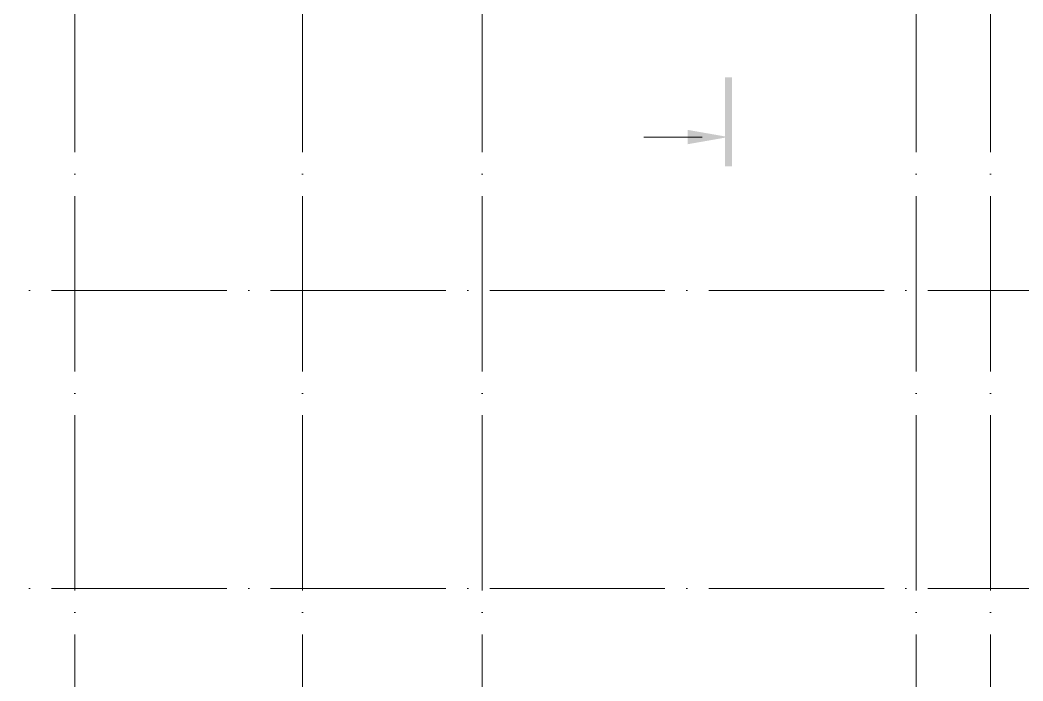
# Model space of a CAD drawing. Header units: millimetres. Extents: x -592259 to 288321, y -552984 to 293768.
# Drawn here: x 110378 to 121823, y -240386 to -232848 of the extents above; entities that cross this region are included whole.
import ezdxf

# ---------------------------------------------------------------- set-up
doc = ezdxf.new("R2010")
doc.units = ezdxf.units.MM
doc.linetypes.add('ADSK_Линия сетки', pattern=[2500, 2000, -250, 0, -250])
doc.linetypes.add('ADSK_Скрыто', pattern=[600, 300, -300])
doc.layers.add('G-____-____-SYMB', color=250, linetype='ADSK_Скрыто', lineweight=9)
doc.layers.add('S-GRID-____-OTLN', color=250, linetype='Continuous', lineweight=9)

# ---------------------------------------------------------------- blocks, each defined once
blk = doc.blocks.new('Разрез - Номер вида сзади_3_5 мм-32550532-АР1_Маркировочный план 3 этажа секция 2_3')
at = {"layer": 'G-____-____-SYMB', "linetype": 'Continuous'}
for points in [[(9.8, 0.4), (9.8, -0.39), (-0.33, -0.39), (-0.33, 0.4)], [(2.18, -4.67), (3, 0), (3.82, -4.67)]]:
    blk.add_hatch(color=256, dxfattribs=at).paths.add_polyline_path(points)
at = {"layer": 'G-____-____-SYMB', "linetype": 'Continuous', "lineweight": 20}
blk.add_line((3, -3), (3, -9.66), dxfattribs=at)

msp = doc.modelspace()

# ---------------------------------------------------------------- linework, layer by layer
at = {"layer": 'S-GRID-____-OTLN', "linetype": 'ADSK_Линия сетки'}
for p, q in [((111002.9057, -197353.9241), (111002.9057, -262294.7685)), ((113602.9057, -197353.9241), (113602.9057, -262294.7685)), ((115652.9057, -197353.9241), (115652.9057, -262294.7685)), ((120602.9057, -197353.9241), (120602.9057, -262294.7685)), ((121452.9057, -197353.9241), (121452.9057, -262294.7685)), ((93236.8325, -235930.9286), (181748.3453, -235930.9286)), ((93236.8325, -239330.9286), (181888.5828, -239330.9286))]:
    msp.add_line(p, q, dxfattribs=at)

# ---------------------------------------------------------------- block references
at = {"layer": 'G-____-____-SYMB', "linetype": 'Continuous', "lineweight": 40, "extrusion": (0, 0, -1), "xscale": 99.99999999999993, "yscale": 99.99999999999993, "zscale": 99.99999999999993, "rotation": 90.00000000000001}
msp.add_blockref('Разрез - Номер вида сзади_3_5 мм-32550532-АР1_Маркировочный план 3 этажа секция 2_3', (-118462.6824, -234482.0252), dxfattribs=at)

doc.saveas('drawing.dxf')
